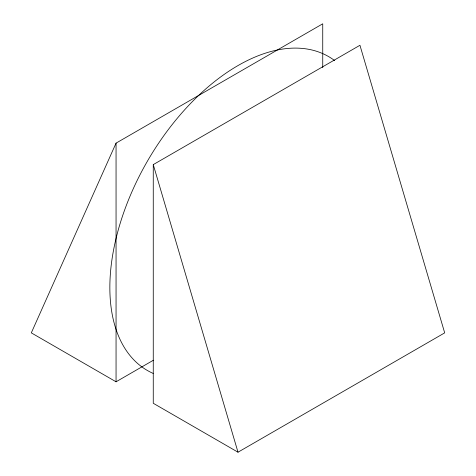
<?xml version="1.0" encoding="UTF-8"?>
<svg xmlns="http://www.w3.org/2000/svg" width="476" height="476" viewBox="0 0 476 476"><rect width="100%" height="100%" fill="white"/><g stroke="black" fill="none" stroke-linecap="round" stroke-linejoin="round"><path stroke-width="0.71" d="M322.74 67.669L322.74 23.8L116.055 143.133L31.309 332.867L116.055 381.794L153.397 360.231M153.26 164.613L359.945 45.279L444.691 332.867L238 452.2L153.26 403.273L153.26 164.613L238 452.2M116.055 143.133L116.055 381.794M153.177 373.422A181.225 104.631 -60 0 1 147.697 160.68A181.225 104.631 -60 0 1 334.634 60.565"/></g></svg>
